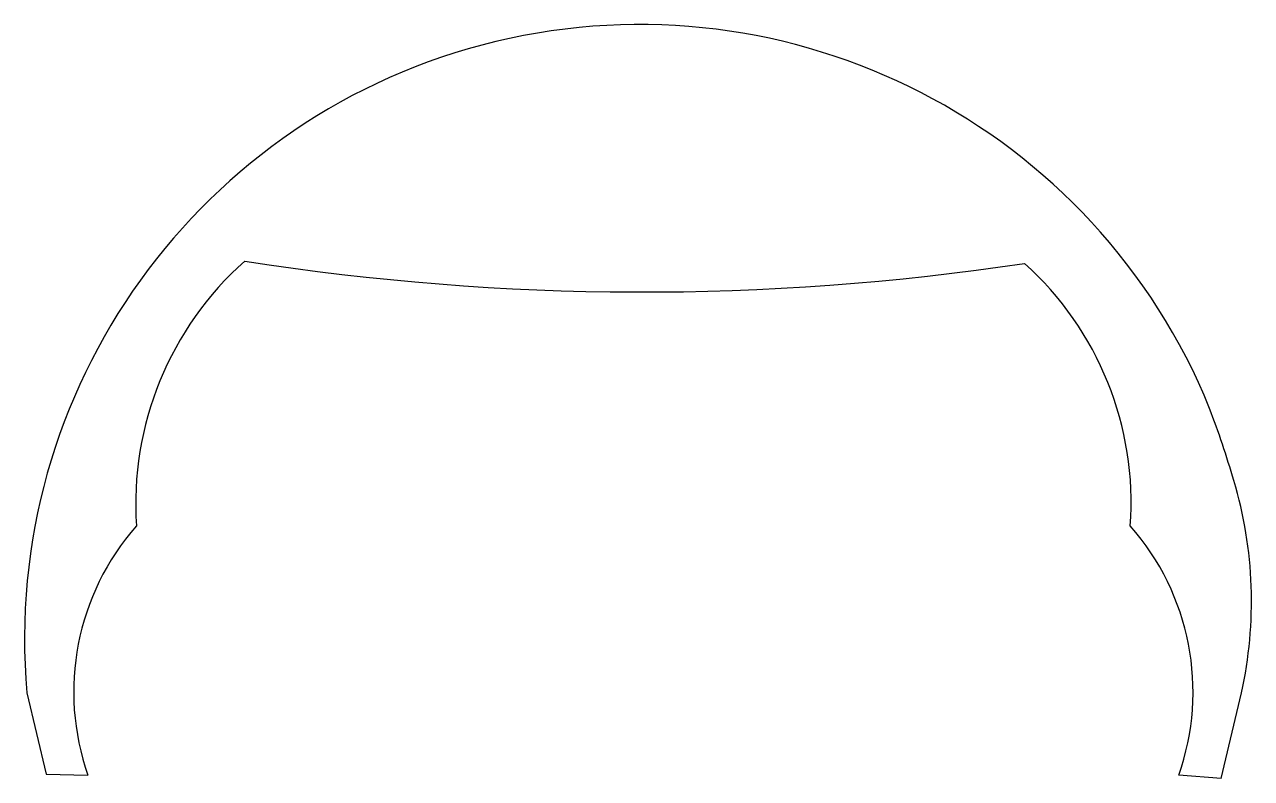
# Model space of a CAD drawing. Header units: millimetres. Extents: x 28.7 to 79.3, y 13.9 to 45.
import ezdxf

# ---------------------------------------------------------------- set-up
doc = ezdxf.new("R2010")
doc.units = ezdxf.units.MM
doc.layers.add('grabado linea medio', color=3, linetype='Continuous', true_color=0x00ff00)

msp = doc.modelspace()

# ---------------------------------------------------------------- linework, layer by layer
at = {"layer": 'grabado linea medio'}
for p, q in [((28.823, 17.431), (29.621, 14.074)), ((78.092, 13.903), (78.929, 17.431)), ((29.621, 14.074), (31.344, 14.034)), ((78.092, 13.903), (76.343, 14.034))]:
    msp.add_line(p, q, dxfattribs=at)
for centre, radius, start, end in [((54.101, 19.639), 25.375, 22.0661, 184.9918), ((46.745, 25.222), 13.434, 131.6796, 183.8377), ((54.209, 139.829), 105.852, 261.08902, 278.56881), ((61.092, 25.283), 13.287, 355.8561, 48.0142), ((42.856, 15.872), 37.218, 16.1045, 20.9371), ((61.885, 21.206), 17.458, 347.5122, 16.6088), ((41.101, 17.477), 10.347, 138.5813, 199.4367), ((66.585, 17.477), 10.347, 340.5633, 41.4187)]:
    msp.add_arc(centre, radius, start, end, dxfattribs=at)

doc.saveas('drawing.dxf')
